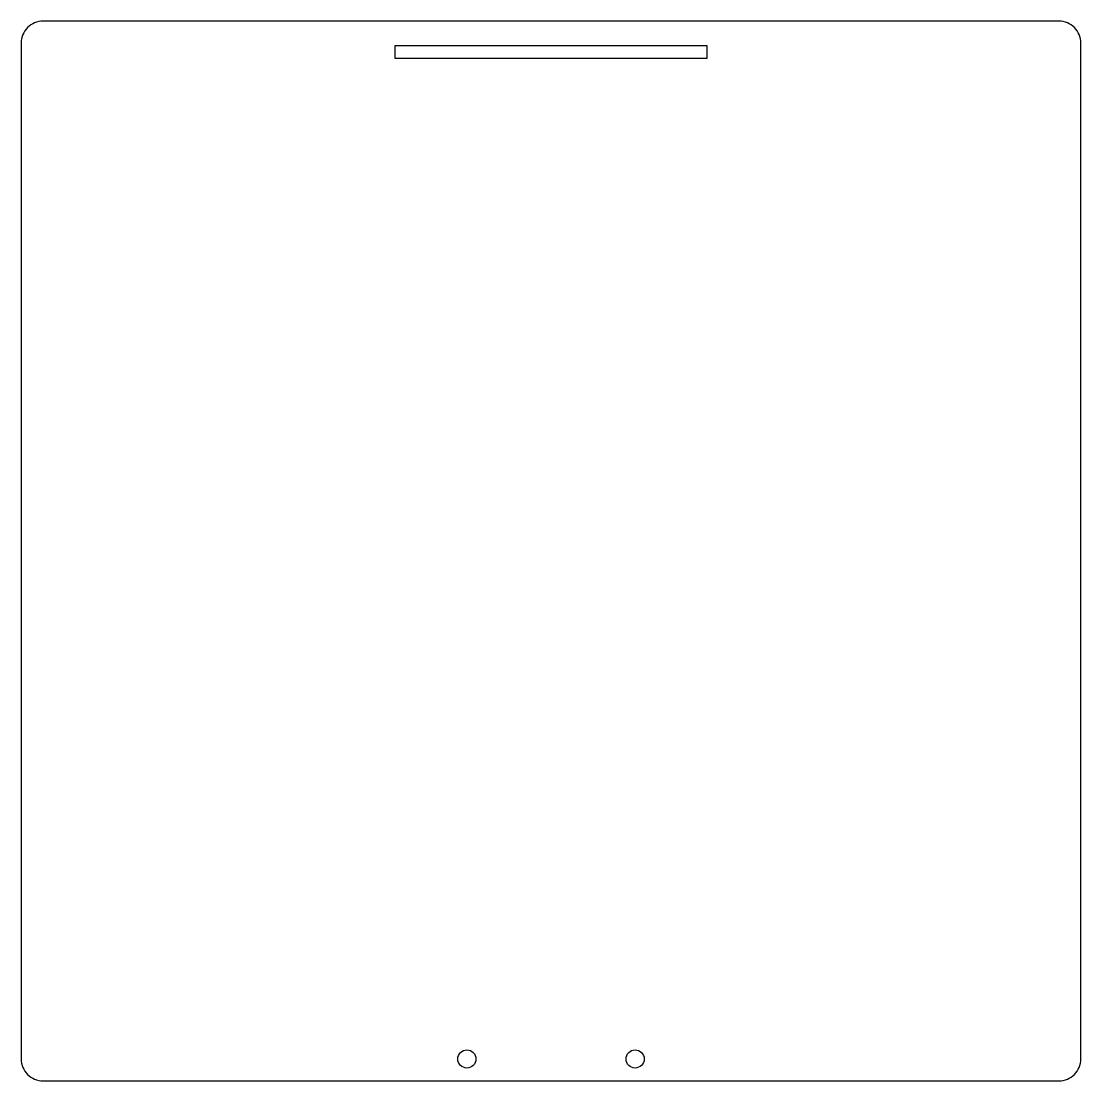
# Model space of a CAD drawing. Header units: inches. Extents: x 0 to 170, y 0 to 170.
import ezdxf

# ---------------------------------------------------------------- set-up
doc = ezdxf.new("R2010")
doc.units = ezdxf.units.IN
doc.header["$MEASUREMENT"] = 0

msp = doc.modelspace()

# ---------------------------------------------------------------- linework, layer by layer
msp.add_lwpolyline([(170, 3.5), (170, 166.5, 0.414214), (166.5, 170), (3.5, 170, 0.414214), (0, 166.5), (0, 3.5, 0.414214), (3.5, 0), (166.5, 0, 0.414214)], format="xyb", close=True)
msp.add_lwpolyline([(60, 164), (60, 166.1), (110, 166.1), (110, 164)], close=True)
for centre in [(71.5, 3.5), (98.5, 3.5)]:
    msp.add_circle(centre, 1.45)

doc.saveas('drawing.dxf')
